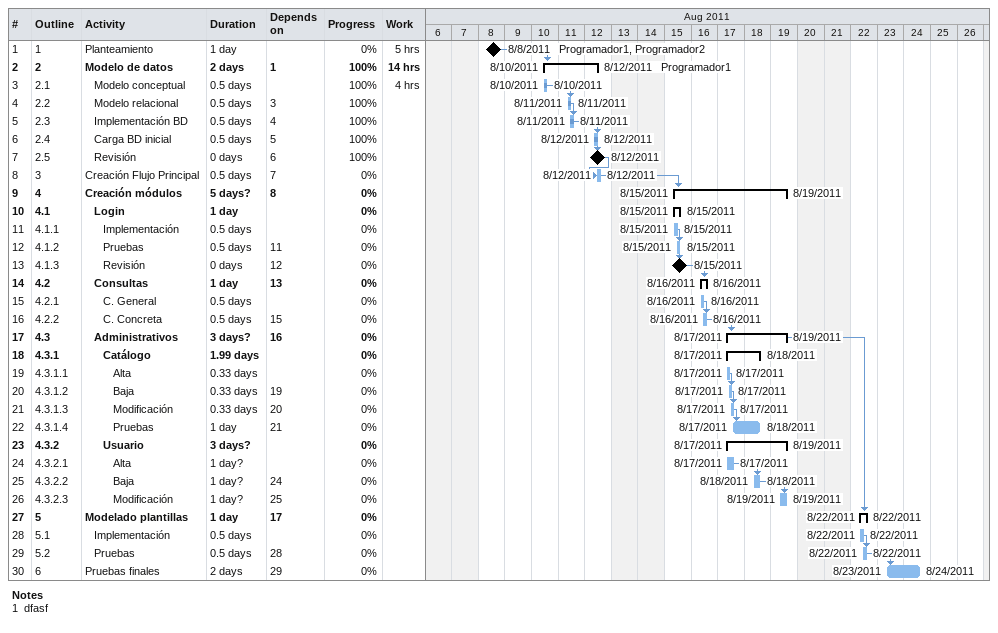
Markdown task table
| ID | WBS | Task | Duration | Start | Finish | Predecessors | Resources | % complete | Work (h) |
|---|---|---|---|---|---|---|---|---|---|
| 1 | 1 | Planteamiento | 1d | 2011-08-08 | 2011-08-08 |  | Programador1, Programador2 | 0 | 5 |
| 2 | 2 | **Modelo de datos** | 2d | 2011-08-10 | 2011-08-12 | 1 | Programador1 | 100 | 14 |
| 3 | 2.1 | Modelo conceptual | 0.5d | 2011-08-10 | 2011-08-10 |  |  | 100 | 4 |
| 4 | 2.2 | Modelo relacional | 0.5d | 2011-08-11 | 2011-08-11 | 3 |  | 100 |  |
| 5 | 2.3 | Implementación BD | 0.5d | 2011-08-11 | 2011-08-11 | 4 |  | 100 |  |
| 6 | 2.4 | Carga BD inicial | 0.5d | 2011-08-12 | 2011-08-12 | 5 |  | 100 |  |
| 7 | 2.5 | Revisión | 0d | 2011-08-12 | 2011-08-12 | 6 |  | 100 |  |
| 8 | 3 | Creación Flujo Principal | 0.5d | 2011-08-12 | 2011-08-12 | 7 |  | 0 |  |
| 9 | 4 | **Creación módulos** | 5d? | 2011-08-15 | 2011-08-19 | 8 |  | 0 |  |
| 10 | 4.1 | **Login** | 1d | 2011-08-15 | 2011-08-15 |  |  | 0 |  |
| 11 | 4.1.1 | Implementación | 0.5d | 2011-08-15 | 2011-08-15 |  |  | 0 |  |
| 12 | 4.1.2 | Pruebas | 0.5d | 2011-08-15 | 2011-08-15 | 11 |  | 0 |  |
| 13 | 4.1.3 | Revisión | 0d | 2011-08-15 | 2011-08-15 | 12 |  | 0 |  |
| 14 | 4.2 | **Consultas** | 1d | 2011-08-16 | 2011-08-16 | 13 |  | 0 |  |
| 15 | 4.2.1 | C. General | 0.5d | 2011-08-16 | 2011-08-16 |  |  | 0 |  |
| 16 | 4.2.2 | C. Concreta | 0.5d | 2011-08-16 | 2011-08-16 | 15 |  | 0 |  |
| 17 | 4.3 | **Administrativos** | 3d? | 2011-08-17 | 2011-08-19 | 16 |  | 0 |  |
| 18 | 4.3.1 | **Catálogo** | 1.99d | 2011-08-17 | 2011-08-18 |  |  | 0 |  |
| 19 | 4.3.1.1 | Alta | 0.33d | 2011-08-17 | 2011-08-17 |  |  | 0 |  |
| 20 | 4.3.1.2 | Baja | 0.33d | 2011-08-17 | 2011-08-17 | 19 |  | 0 |  |
| 21 | 4.3.1.3 | Modificación | 0.33d | 2011-08-17 | 2011-08-17 | 20 |  | 0 |  |
| 22 | 4.3.1.4 | Pruebas | 1d | 2011-08-17 | 2011-08-18 | 21 |  | 0 |  |
| 23 | 4.3.2 | **Usuario** | 3d? | 2011-08-17 | 2011-08-19 |  |  | 0 |  |
| 24 | 4.3.2.1 | Alta | 1d? | 2011-08-17 | 2011-08-17 |  |  | 0 |  |
| 25 | 4.3.2.2 | Baja | 1d? | 2011-08-18 | 2011-08-18 | 24 |  | 0 |  |
| 26 | 4.3.2.3 | Modificación | 1d? | 2011-08-19 | 2011-08-19 | 25 |  | 0 |  |
| 27 | 5 | **Modelado plantillas** | 1d | 2011-08-22 | 2011-08-22 | 17 |  | 0 |  |
| 28 | 5.1 | Implementación | 0.5d | 2011-08-22 | 2011-08-22 |  |  | 0 |  |
| 29 | 5.2 | Pruebas | 0.5d | 2011-08-22 | 2011-08-22 | 28 |  | 0 |  |
| 30 | 6 | Pruebas finales | 2d | 2011-08-23 | 2011-08-24 | 29 |  | 0 |  |

Notes
- 1: dfasf
